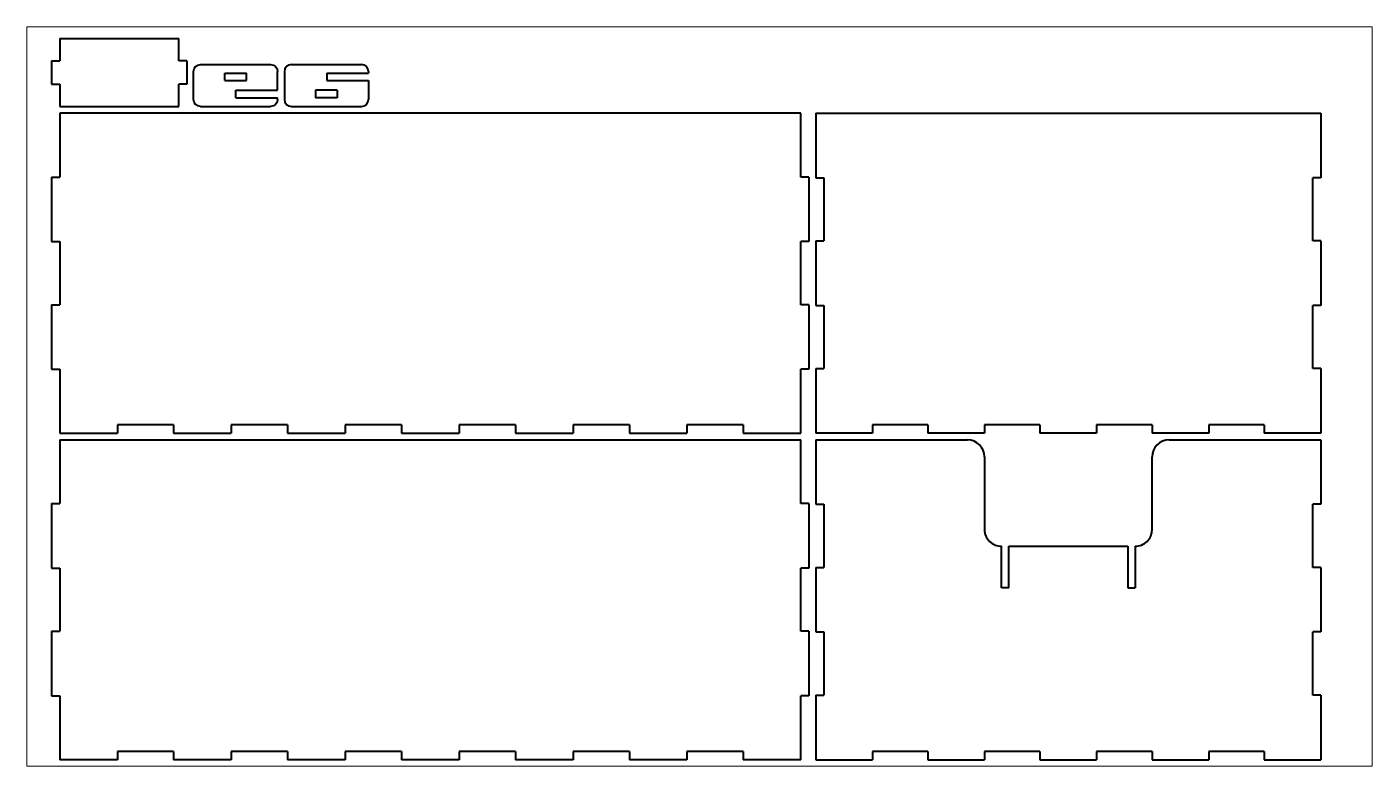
# Paper-space layout 'Sheet1' of a CAD drawing. Header units: inches. Extents: x 0 to 20, y 0 to 11.
# The model-space entities are those that its viewports show. They can reach past a viewport. Long polylines and large blocks are cut down to what shows.
import ezdxf

# ---------------------------------------------------------------- set-up
doc = ezdxf.new("R2010")
doc.units = ezdxf.units.IN
doc.header["$LTSCALE"] = 0.5
doc.header["$MEASUREMENT"] = 0
doc.layers.add('Visible', color=7, linetype='Continuous', lineweight=40)

msp = doc.modelspace()

# ---------------------------------------------------------------- linework, layer by layer
at = {"layer": 'Visible'}
for p, q in [((1.488, 10.826), (1.488, 10.493)), ((1.488, 10.826), (3.258, 10.826)), ((3.258, 10.493), (3.258, 10.826)), ((1.368, 10.493), (1.488, 10.493)), ((1.368, 10.493), (1.368, 10.15)), ((3.378, 10.493), (3.258, 10.493)), ((3.378, 10.493), (3.378, 10.15)), ((3.583, 10.441), (4.623, 10.441)), ((4.933, 10.441), (5.973, 10.441)), ((3.478, 9.921), (3.478, 10.336)), ((3.941, 10.311), (4.264, 10.311)), ((3.941, 10.201), (3.941, 10.311)), ((3.941, 10.201), (4.264, 10.201)), ((4.264, 10.201), (4.264, 10.311)), ((4.728, 10.056), (4.728, 10.336)), ((4.828, 10.336), (4.828, 9.921)), ((5.458, 10.311), (5.458, 10.201)), ((5.458, 10.311), (6.078, 10.311)), ((5.458, 10.201), (6.078, 10.201)), ((6.078, 10.336), (6.078, 10.311)), ((6.078, 10.201), (6.078, 9.921)), ((1.368, 10.15), (1.488, 10.15)), ((1.488, 10.15), (1.488, 9.816)), ((3.378, 10.15), (3.258, 10.15)), ((3.258, 9.816), (3.258, 10.15)), ((4.108, 9.946), (4.108, 10.056)), ((4.108, 10.056), (4.728, 10.056)), ((5.291, 10.056), (5.291, 9.946)), ((5.614, 10.056), (5.291, 10.056)), ((5.614, 10.056), (5.614, 9.946)), ((1.488, 9.816), (3.258, 9.816)), ((3.583, 9.816), (4.623, 9.816)), ((4.108, 9.946), (4.728, 9.946)), ((4.728, 9.921), (4.728, 9.946)), ((4.933, 9.816), (5.973, 9.816)), ((5.614, 9.946), (5.291, 9.946)), ((1.488, 9.716), (1.488, 8.766)), ((12.508, 9.716), (1.488, 9.716)), ((12.508, 8.766), (12.508, 9.716)), ((12.728, 9.716), (12.728, 8.756)), ((12.728, 9.716), (20.238, 9.716)), ((20.238, 9.716), (20.238, 8.756)), ((1.368, 8.766), (1.368, 7.806)), ((1.368, 8.766), (1.488, 8.766)), ((12.628, 8.766), (12.508, 8.766)), ((12.628, 8.766), (12.628, 7.806)), ((12.728, 8.756), (12.848, 8.756)), ((12.848, 8.756), (12.848, 7.816)), ((20.238, 8.756), (20.118, 8.756)), ((20.118, 7.816), (20.118, 8.756)), ((1.368, 7.806), (1.488, 7.806)), ((1.488, 7.806), (1.488, 6.866)), ((12.628, 7.806), (12.508, 7.806)), ((12.508, 6.866), (12.508, 7.806)), ((12.728, 7.816), (12.728, 6.856)), ((12.728, 7.816), (12.848, 7.816)), ((20.238, 7.816), (20.118, 7.816)), ((20.238, 7.816), (20.238, 6.856)), ((1.368, 6.866), (1.368, 5.906)), ((1.368, 6.866), (1.488, 6.866)), ((12.628, 6.866), (12.508, 6.866)), ((12.628, 6.866), (12.628, 5.906)), ((12.728, 6.856), (12.848, 6.856)), ((12.848, 6.856), (12.848, 5.916)), ((20.238, 6.856), (20.118, 6.856)), ((20.118, 5.916), (20.118, 6.856)), ((1.368, 5.906), (1.488, 5.906)), ((1.488, 5.906), (1.488, 4.956)), ((12.628, 5.906), (12.508, 5.906)), ((12.508, 4.956), (12.508, 5.906)), ((12.728, 5.916), (12.728, 4.956)), ((12.728, 5.916), (12.848, 5.916)), ((20.238, 5.916), (20.118, 5.916)), ((20.238, 5.916), (20.238, 4.956)), ((3.182, 5.076), (2.345, 5.076)), ((2.345, 5.076), (2.345, 4.956)), ((3.182, 5.076), (3.182, 4.956)), ((4.875, 5.076), (4.039, 5.076)), ((4.039, 5.076), (4.039, 4.956)), ((4.875, 5.076), (4.875, 4.956)), ((6.569, 5.076), (5.732, 5.076)), ((5.732, 5.076), (5.732, 4.956)), ((6.569, 5.076), (6.569, 4.956)), ((8.263, 5.076), (7.426, 5.076)), ((7.426, 5.076), (7.426, 4.956)), ((8.263, 5.076), (8.263, 4.956)), ((9.12, 5.076), (9.12, 4.956)), ((9.957, 5.076), (9.12, 5.076)), ((9.957, 5.076), (9.957, 4.956)), ((11.651, 5.076), (10.814, 5.076)), ((10.814, 5.076), (10.814, 4.956)), ((11.651, 5.076), (11.651, 4.956)), ((14.394, 5.076), (13.571, 5.076)), ((13.571, 5.076), (13.571, 4.956)), ((14.394, 5.076), (14.394, 4.956)), ((16.061, 5.076), (15.238, 5.076)), ((15.238, 5.076), (15.238, 4.956)), ((16.061, 5.076), (16.061, 4.956)), ((17.728, 5.076), (16.904, 5.076)), ((16.904, 5.076), (16.904, 4.956)), ((17.728, 5.076), (17.728, 4.956)), ((19.394, 5.076), (18.571, 5.076)), ((18.571, 5.076), (18.571, 4.956)), ((19.394, 5.076), (19.394, 4.956)), ((1.488, 4.956), (2.345, 4.956)), ((1.488, 4.856), (1.488, 3.906)), ((1.488, 4.856), (12.508, 4.856)), ((3.182, 4.956), (4.039, 4.956)), ((4.875, 4.956), (5.732, 4.956)), ((6.569, 4.956), (7.426, 4.956)), ((8.263, 4.956), (9.12, 4.956)), ((9.957, 4.956), (10.814, 4.956)), ((11.651, 4.956), (12.508, 4.956)), ((12.508, 3.906), (12.508, 4.856)), ((13.571, 4.956), (12.728, 4.956)), ((12.728, 4.856), (12.728, 3.896)), ((12.728, 4.856), (14.983, 4.856)), ((15.238, 4.956), (14.394, 4.956)), ((16.904, 4.956), (16.061, 4.956)), ((18.571, 4.956), (17.728, 4.956)), ((17.983, 4.856), (20.238, 4.856)), ((20.238, 4.956), (19.394, 4.956)), ((20.238, 4.856), (20.238, 3.896)), ((15.238, 4.601), (15.238, 3.518)), ((17.728, 3.518), (17.728, 4.601)), ((1.368, 3.906), (1.368, 2.946)), ((1.368, 3.906), (1.488, 3.906)), ((12.628, 3.906), (12.508, 3.906)), ((12.628, 3.906), (12.628, 2.946)), ((12.728, 3.896), (12.848, 3.896)), ((12.848, 3.896), (12.848, 2.956)), ((20.238, 3.896), (20.118, 3.896)), ((20.118, 2.956), (20.118, 3.896)), ((15.488, 2.653), (15.488, 3.273)), ((15.598, 2.653), (15.598, 3.273)), ((15.598, 3.273), (17.368, 3.273)), ((17.368, 3.273), (17.368, 2.653)), ((17.478, 3.273), (17.478, 2.653)), ((1.368, 2.946), (1.488, 2.946)), ((1.488, 2.946), (1.488, 2.006)), ((12.628, 2.946), (12.508, 2.946)), ((12.508, 2.006), (12.508, 2.946)), ((12.728, 2.956), (12.848, 2.956)), ((12.728, 2.956), (12.728, 1.996)), ((20.238, 2.956), (20.118, 2.956)), ((20.238, 2.956), (20.238, 1.996)), ((15.598, 2.653), (15.488, 2.653)), ((17.368, 2.653), (17.478, 2.653)), ((1.368, 2.006), (1.368, 1.046)), ((1.368, 2.006), (1.488, 2.006)), ((12.628, 2.006), (12.508, 2.006)), ((12.628, 2.006), (12.628, 1.046)), ((12.728, 1.996), (12.848, 1.996)), ((12.848, 1.996), (12.848, 1.056)), ((20.238, 1.996), (20.118, 1.996)), ((20.118, 1.056), (20.118, 1.996)), ((1.368, 1.046), (1.488, 1.046)), ((1.488, 1.046), (1.488, 0.096)), ((12.628, 1.046), (12.508, 1.046)), ((12.508, 0.096), (12.508, 1.046)), ((12.728, 1.056), (12.848, 1.056)), ((12.728, 1.056), (12.728, 0.096)), ((20.238, 1.056), (20.118, 1.056)), ((20.238, 1.056), (20.238, 0.096)), ((3.182, 0.216), (2.345, 0.216)), ((2.345, 0.216), (2.345, 0.096)), ((3.182, 0.216), (3.182, 0.096)), ((4.875, 0.216), (4.039, 0.216)), ((4.039, 0.216), (4.039, 0.096)), ((4.875, 0.216), (4.875, 0.096)), ((6.569, 0.216), (5.732, 0.216)), ((5.732, 0.216), (5.732, 0.096)), ((6.569, 0.216), (6.569, 0.096)), ((8.263, 0.216), (7.426, 0.216)), ((7.426, 0.216), (7.426, 0.096)), ((8.263, 0.216), (8.263, 0.096)), ((9.957, 0.216), (9.12, 0.216)), ((9.12, 0.216), (9.12, 0.096)), ((9.957, 0.216), (9.957, 0.096)), ((11.651, 0.216), (10.814, 0.216)), ((10.814, 0.216), (10.814, 0.096)), ((11.651, 0.216), (11.651, 0.096)), ((14.394, 0.216), (13.571, 0.216)), ((13.571, 0.216), (13.571, 0.096)), ((14.394, 0.216), (14.394, 0.096)), ((16.061, 0.216), (15.238, 0.216)), ((15.238, 0.216), (15.238, 0.096)), ((16.061, 0.216), (16.061, 0.096)), ((17.728, 0.216), (16.904, 0.216)), ((16.904, 0.216), (16.904, 0.096)), ((17.728, 0.216), (17.728, 0.096)), ((19.394, 0.216), (18.571, 0.216)), ((18.571, 0.216), (18.571, 0.096)), ((19.394, 0.216), (19.394, 0.096)), ((2.345, 0.096), (1.488, 0.096)), ((4.039, 0.096), (3.182, 0.096)), ((5.732, 0.096), (4.875, 0.096)), ((7.426, 0.096), (6.569, 0.096)), ((9.12, 0.096), (8.263, 0.096)), ((10.814, 0.096), (9.957, 0.096)), ((12.508, 0.096), (11.651, 0.096)), ((12.728, 0.096), (13.571, 0.096)), ((14.394, 0.096), (15.238, 0.096)), ((16.061, 0.096), (16.904, 0.096)), ((17.728, 0.096), (18.571, 0.096)), ((19.394, 0.096), (20.238, 0.096))]:
    msp.add_line(p, q, dxfattribs=at)
at = {"layer": 'Visible', "extrusion": (0, 0, -1)}
for centre, start, end in [((-3.583, 10.336), 0, 90), ((-4.623, 10.336), 90, 180), ((-3.583, 9.921), 270, 0), ((-4.623, 9.921), 180, 270)]:
    msp.add_arc(centre, 0.105, start, end, dxfattribs=at)
at = {"layer": 'Visible'}
for centre, radius, start, end in [((4.933, 10.336), 0.105, 90, 180), ((5.973, 10.336), 0.105, 0, 90), ((4.933, 9.921), 0.105, 180, 270), ((5.973, 9.921), 0.105, 270, 0), ((14.983, 4.601), 0.255, 0, 90), ((17.983, 4.601), 0.255, 90, 180), ((15.483, 3.518), 0.245, 180, 271.1694), ((17.483, 3.518), 0.245, 268.8306, 0)]:
    msp.add_arc(centre, radius, start, end, dxfattribs=at)

psp = doc.layouts.new('Sheet1')

# ---------------------------------------------------------------- viewports
at = {"layer": '0', "view_target_point": (11, 5.5)}
psp.add_viewport(center=(10, 5.5), size=(20, 11), view_center_point=(0, 0), view_height=11, dxfattribs=at)

doc.saveas('drawing.dxf')
